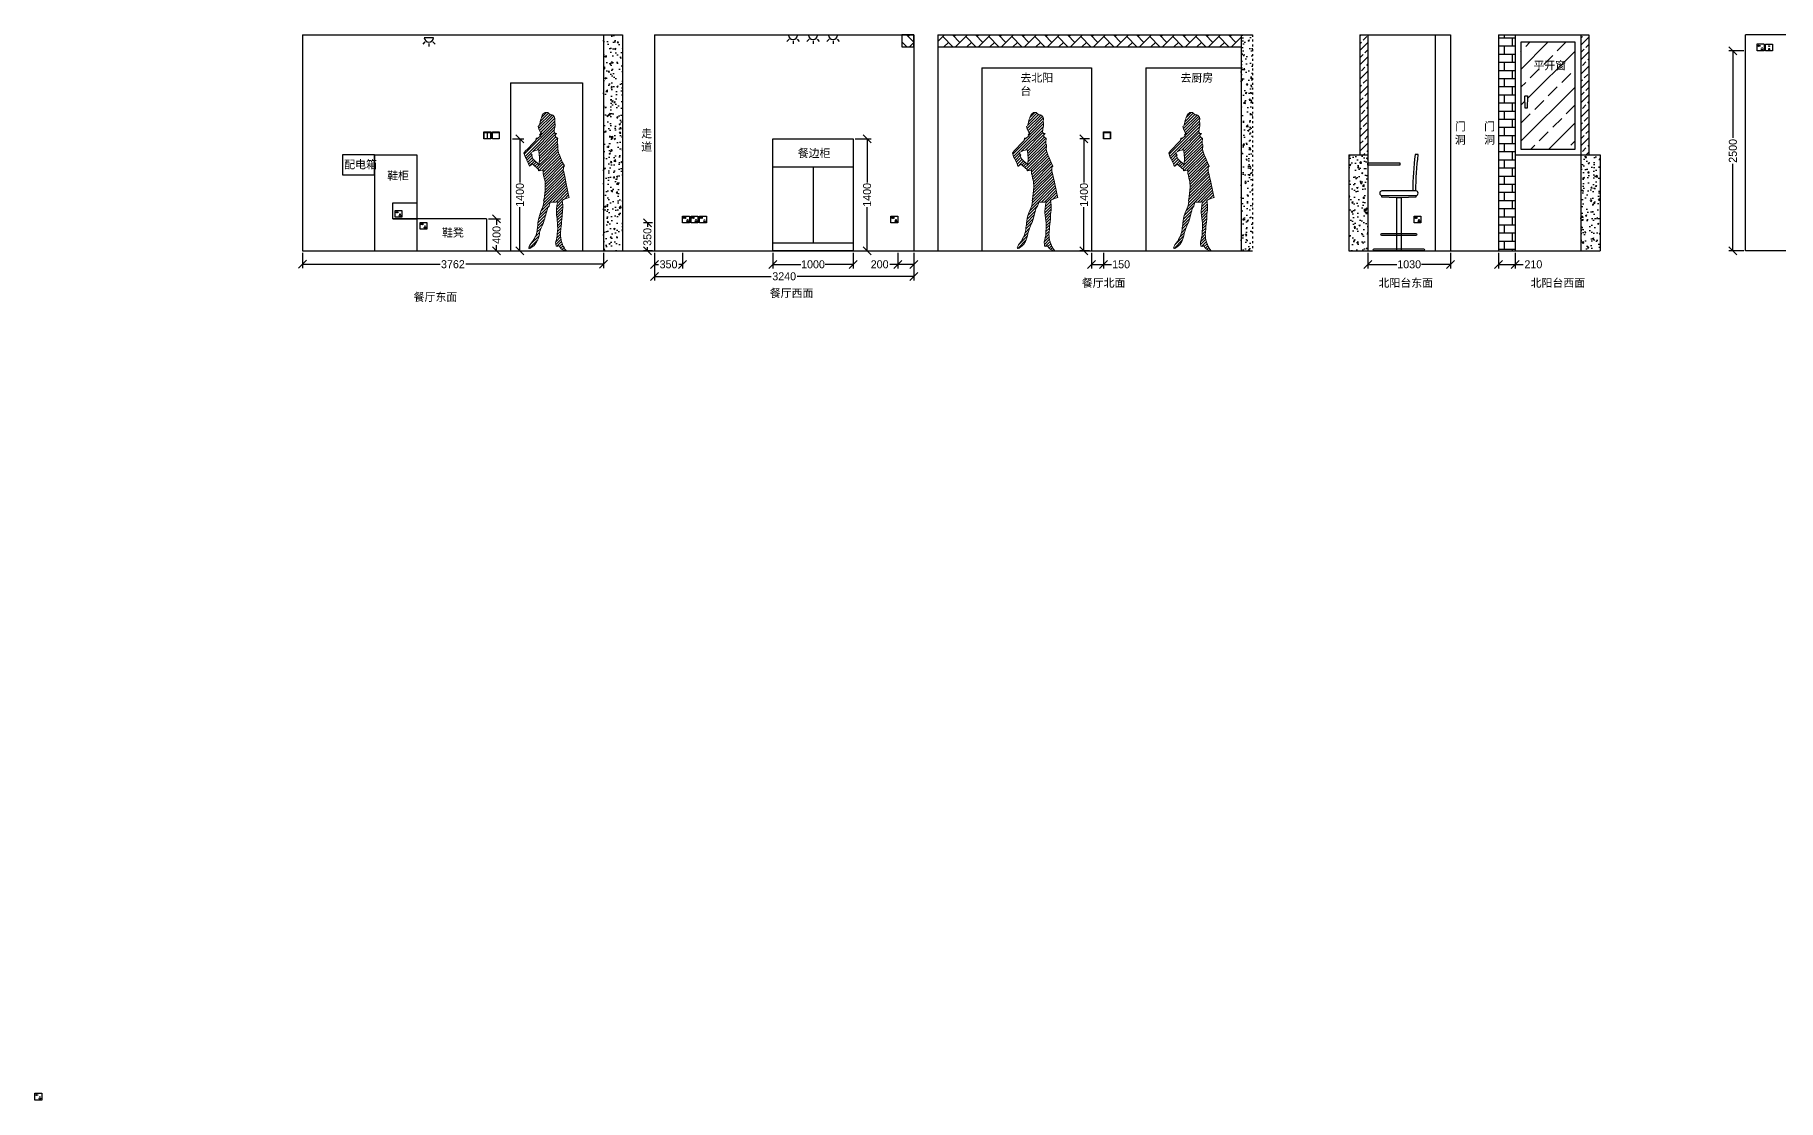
# Model space of a CAD drawing. Header units: millimetres. Extents: x -19825 to 39593, y -31971 to 32026.
# Drawn here: x -12062 to 9720, y -31971 to -18657 of the extents above; entities that cross this region are included whole.
import ezdxf

# ---------------------------------------------------------------- set-up
doc = ezdxf.new("R2010")
doc.units = ezdxf.units.MM
doc.linetypes.add('ACAD_ISO03W100', pattern=[30, 12, -18])
for name, color, linetype in [('blocks', 253, 'Continuous'), ('dim', 7, 'Continuous'), ('light current', 110, 'Continuous'), ('lighting', 6, 'Continuous'), ('strong current', 1, 'Continuous'), ('wall', 7, 'Continuous'), ('windows', 140, 'Continuous')]:
    doc.layers.add(name, color=color, linetype=linetype)
doc.styles.get("Standard").update_dxf_attribs({"font": 'Heiti SC.ttf'})
doc.dimstyles.new('副本 ISO-25', dxfattribs={"dimscale": 40, "dimtxt": 2.5, "dimasz": 2.5, "dimexe": 1.25, "dimexo": 0.625, "dimgap": 0.63, "dimtad": 0, "dimdec": 0, "dimtxsty": 'Standard', "dimblk": 'OBLIQUE', "dimblk1": 'OBLIQUE', "dimblk2": 'OBLIQUE', "dimcen": 2.5, "dimadec": 0, "dimazin": 0, "dimtfac": 1, "dimtdec": 0, "dimtmove": 0, "dimatfit": 3, "dimfxl": 1, "dimarcsym": 0})

# ---------------------------------------------------------------- blocks, each defined once
blk = doc.blocks.new('socket-5')
at = {"layer": 'strong current'}
blk.add_lwpolyline([(-43, 85, -0.414214), (-42, 86), (42, 86, -0.414214), (43, 85), (43, 1, -0.414214), (42, 0), (-42, 0, -0.414214), (-43, 1)], format="xyb", close=True, dxfattribs=at)
for points in [[(-26, 70), (-23, 70), (-23, 56), (-26, 56)], [(-11, 70), (-8, 70), (-8, 56), (-11, 56)], [(7, 22), (9, 24), (16, 14), (14, 12)], [(18, 44), (21, 44), (21, 32), (18, 32)], [(30, 24), (32, 22), (25, 12), (23, 14)]]:
    blk.add_lwpolyline(points, close=True, dxfattribs=at)
blk = doc.blocks.new('switch - 2 gang 2 way')
at = {"transparency": 33554687}
blk.add_lwpolyline([(-43, 85, -0.414214), (-42, 86), (42, 86, -0.414214), (43, 85), (43, 1, -0.414214), (42, 0), (-42, 0, -0.414214), (-43, 1)], format="xyb", close=True, dxfattribs=at)
for points in [[(-41, 84), (-1, 84), (-1, 2), (-41, 2)], [(-36, 79), (-7, 79), (-7, 76), (-36, 76)], [(1, 84), (41, 84), (41, 2), (1, 2)], [(6, 79), (36, 79), (36, 76), (6, 76)]]:
    blk.add_lwpolyline(points, close=True, dxfattribs=at)
blk = doc.blocks.new('_Oblique')
at = {"color": 0, "linetype": 'ByBlock', "lineweight": -2}
blk.add_line((-0.5, -0.5), (0.5, 0.5), dxfattribs=at)
blk = doc.blocks.new('*D438')
at = {"layer": 'dim', "color": 0, "lineweight": -2, "transparency": 16777216}
for p, q in [((-6394, -20957), (-6243, -20957)), ((-6293, -20957), (-6293, -21030)), ((-6293, -21357), (-6293, -21284)), ((-6394, -21357), (-6243, -21357))]:
    blk.add_line(p, q, dxfattribs=at)
at = {"layer": 'dim', "color": 0, "lineweight": -2, "transparency": 16777216, "xscale": 100, "yscale": 100, "zscale": 100}
for p, rotation in [((-6293, -20957), 90), ((-6293, -21357), 270)]:
    blk.add_blockref('_Oblique', p, dxfattribs=dict(at, rotation=rotation))
at = {"layer": 'dim', "color": 0, "transparency": 16777216, "insert": (-6293, -21157), "char_height": 100, "attachment_point": 5, "rotation": 90}
blk.add_mtext('400', dxfattribs=at)
blk = doc.blocks.new('*D439')
at = {"layer": 'dim', "color": 0, "lineweight": -2, "transparency": 16777216}
for p, q in [((-8719, -21382), (-8719, -21574)), ((-8719, -21524), (-6998, -21524)), ((-4957, -21524), (-6678, -21524)), ((-4957, -21382), (-4957, -21574))]:
    blk.add_line(p, q, dxfattribs=at)
at = {"layer": 'dim', "color": 0, "lineweight": -2, "transparency": 16777216, "xscale": 100, "yscale": 100, "zscale": 100, "rotation": 180}
blk.add_blockref('_Oblique', (-8719, -21524), dxfattribs=at)
at = {"layer": 'dim', "color": 0, "lineweight": -2, "transparency": 16777216, "xscale": 100, "yscale": 100, "zscale": 100}
blk.add_blockref('_Oblique', (-4957, -21524), dxfattribs=at)
at = {"layer": 'dim', "color": 0, "transparency": 16777216, "insert": (-6838, -21524), "char_height": 100, "attachment_point": 5}
blk.add_mtext('3762', dxfattribs=at)
blk = doc.blocks.new('*D440')
at = {"layer": 'dim', "color": 0, "lineweight": -2, "transparency": 16777216}
for p, q in [((-6094, -19957), (-5951, -19957)), ((-6001, -19957), (-6001, -20503)), ((-6001, -21357), (-6001, -20811)), ((-6094, -21357), (-5951, -21357))]:
    blk.add_line(p, q, dxfattribs=at)
at = {"layer": 'dim', "color": 0, "lineweight": -2, "transparency": 16777216, "xscale": 100, "yscale": 100, "zscale": 100}
for p, rotation in [((-6001, -19957), 90), ((-6001, -21357), 270)]:
    blk.add_blockref('_Oblique', p, dxfattribs=dict(at, rotation=rotation))
at = {"layer": 'dim', "color": 0, "transparency": 16777216, "insert": (-6001, -20657), "char_height": 100, "attachment_point": 5, "rotation": 90}
blk.add_mtext('1400', dxfattribs=at)
blk = doc.blocks.new('A$C559E771F')
at = {"lineweight": 0, "ltscale": 3, "transparency": 33554559}
for p, q in [((5, 1207), (389, 1591)), ((14, 1181), (387, 1554)), ((178, 1555), (184, 1559)), ((185, 1526), (178, 1555)), ((184, 1528), (355, 1698)), ((184, 1559), (190, 1568)), ((194, 1506), (185, 1526)), ((190, 1568), (193, 1577)), ((191, 1570), (327, 1706)), ((193, 1577), (198, 1592)), ((195, 1504), (375, 1683)), ((198, 1592), (201, 1603)), ((201, 1603), (202, 1611)), ((202, 1611), (207, 1630)), ((204, 1618), (306, 1720)), ((206, 1443), (386, 1623)), ((207, 1630), (210, 1645)), ((208, 1481), (386, 1659)), ((210, 1645), (218, 1663)), ((218, 1663), (222, 1681)), ((219, 1669), (281, 1731)), ((222, 1681), (230, 1697)), ((230, 1697), (241, 1713)), ((241, 1713), (254, 1723)), ((254, 1723), (264, 1728)), ((264, 1728), (274, 1730)), ((274, 1730), (283, 1731)), ((283, 1731), (297, 1728)), ((297, 1728), (306, 1720)), ((306, 1720), (314, 1715)), ((314, 1715), (323, 1708)), ((323, 1708), (336, 1702)), ((336, 1702), (346, 1699)), ((346, 1699), (352, 1700)), ((352, 1700), (360, 1696)), ((360, 1696), (370, 1688)), ((370, 1688), (378, 1680)), ((378, 1680), (384, 1669)), ((386, 1546), (381, 1523)), ((384, 1669), (387, 1656)), ((388, 1639), (385, 1630)), ((385, 1630), (386, 1614)), ((386, 1614), (388, 1599)), ((389, 1565), (386, 1546)), ((387, 1656), (388, 1639)), ((388, 1599), (389, 1583)), ((389, 1583), (389, 1565)), ((43, 1272), (114, 1348)), ((111, 1242), (380, 1511)), ((114, 1348), (148, 1379)), ((148, 1379), (153, 1408)), ((149, 1387), (176, 1413)), ((153, 1408), (176, 1413)), ((165, 1261), (382, 1478)), ((176, 1413), (194, 1426)), ((188, 1248), (384, 1445)), ((191, 1216), (399, 1424)), ((193, 1076), (425, 1309)), ((203, 1490), (194, 1506)), ((194, 1426), (211, 1440)), ((194, 1184), (419, 1409)), ((194, 1113), (420, 1339)), ((196, 1450), (218, 1476)), ((211, 1440), (196, 1450)), ((196, 1150), (418, 1372)), ((209, 1479), (203, 1490)), ((218, 1476), (209, 1479)), ((380, 1508), (378, 1493)), ((378, 1493), (381, 1480)), ((381, 1523), (380, 1508)), ((381, 1480), (390, 1469)), ((394, 1453), (383, 1449)), ((383, 1449), (385, 1444)), ((385, 1444), (389, 1440)), ((389, 1440), (394, 1434)), ((390, 1469), (400, 1466)), ((391, 1452), (406, 1467)), ((404, 1458), (394, 1453)), ((394, 1434), (394, 1428)), ((394, 1428), (405, 1418)), ((400, 1466), (404, 1468)), ((404, 1468), (408, 1466)), ((408, 1466), (404, 1458)), ((405, 1418), (418, 1411)), ((418, 1374), (417, 1356)), ((417, 1356), (419, 1341)), ((418, 1411), (423, 1406)), ((421, 1394), (418, 1374)), ((419, 1341), (425, 1324)), ((423, 1406), (421, 1394)), ((425, 1324), (425, 1303)), ((0, 1222), (21, 1249)), ((19, 1166), (0, 1222)), ((32, 1152), (19, 1166)), ((21, 1249), (43, 1272)), ((26, 1158), (90, 1222)), ((38, 1133), (32, 1152)), ((38, 1134), (103, 1199)), ((58, 1088), (38, 1133)), ((49, 1109), (106, 1167)), ((59, 1085), (119, 1144)), ((71, 1061), (137, 1127)), ((85, 1224), (114, 1244)), ((91, 1221), (85, 1224)), ((92, 1210), (91, 1221)), ((104, 1199), (92, 1210)), ((97, 1189), (104, 1199)), ((113, 1150), (97, 1189)), ((192, 1074), (113, 1150)), ((114, 1244), (139, 1256)), ((120, 1074), (155, 1110)), ((138, 1057), (173, 1092)), ((139, 1256), (185, 1265)), ((175, 1024), (423, 1272)), ((185, 1265), (188, 1249)), ((188, 1249), (196, 1161)), ((188, 1001), (429, 1242)), ((196, 1161), (192, 1074)), ((228, 1006), (438, 1215)), ((240, 982), (448, 1190)), ((244, 951), (458, 1165)), ((250, 922), (468, 1140)), ((257, 894), (479, 1115)), ((264, 865), (490, 1091)), ((425, 1303), (422, 1277)), ((422, 1277), (427, 1252)), ((427, 1252), (434, 1225)), ((434, 1225), (444, 1199)), ((444, 1199), (463, 1153)), ((463, 1153), (484, 1104)), ((484, 1104), (505, 1061)), ((68, 1060), (58, 1088)), ((75, 1061), (68, 1060)), ((107, 1086), (75, 1061)), ((183, 1017), (107, 1086)), ((157, 1041), (191, 1075)), ((184, 1001), (183, 1017)), ((209, 1003), (184, 1001)), ((240, 1008), (209, 1003)), ((239, 989), (240, 1008)), ((240, 966), (239, 989)), ((245, 944), (240, 966)), ((253, 907), (245, 944)), ((247, 600), (522, 875)), ((249, 638), (516, 905)), ((260, 882), (253, 907)), ((258, 682), (510, 935)), ((264, 862), (260, 882)), ((261, 721), (503, 963)), ((265, 831), (502, 1068)), ((265, 760), (495, 990)), ((266, 797), (493, 1023)), ((493, 1048), (492, 996)), ((492, 996), (497, 986)), ((498, 1052), (493, 1048)), ((497, 986), (511, 931)), ((504, 1059), (498, 1052)), ((505, 1061), (504, 1059)), ((511, 931), (525, 858)), ((213, 496), (534, 816)), ((238, 556), (527, 846)), ((246, 625), (257, 674)), ((257, 674), (261, 721)), ((261, 721), (264, 753)), ((267, 803), (264, 862)), ((264, 753), (267, 803)), ((363, 611), (540, 787)), ((399, 611), (546, 758)), ((418, 595), (552, 728)), ((526, 655), (495, 642)), ((505, 646), (558, 700)), ((525, 858), (550, 738)), ((566, 669), (526, 655)), ((550, 738), (559, 695)), ((559, 695), (566, 669)), ((561, 667), (565, 671)), ((175, 352), (272, 449)), ((183, 395), (287, 499)), ((186, 407), (194, 444)), ((194, 441), (314, 562)), ((194, 444), (201, 463)), ((201, 463), (209, 487)), ((209, 487), (220, 513)), ((220, 513), (231, 534)), ((231, 534), (237, 554)), ((237, 554), (245, 589)), ((245, 589), (252, 624)), ((252, 624), (246, 625)), ((270, 443), (258, 396)), ((290, 512), (270, 443)), ((300, 541), (290, 512)), ((314, 561), (300, 541)), ((324, 591), (314, 561)), ((326, 608), (324, 591)), ((362, 611), (326, 608)), ((401, 611), (362, 611)), ((423, 615), (401, 611)), ((406, 477), (485, 556)), ((406, 502), (408, 526)), ((406, 476), (406, 502)), ((409, 445), (406, 476)), ((407, 513), (483, 589)), ((408, 526), (412, 567)), ((409, 444), (485, 520)), ((414, 405), (409, 445)), ((411, 552), (479, 621)), ((412, 567), (419, 598)), ((413, 413), (482, 482)), ((417, 382), (477, 442)), ((419, 598), (423, 615)), ((478, 456), (477, 436)), ((495, 642), (478, 630)), ((478, 630), (482, 602)), ((482, 483), (478, 456)), ((482, 602), (485, 576)), ((484, 509), (482, 483)), ((486, 541), (484, 509)), ((485, 576), (486, 541)), ((141, 176), (195, 231)), ((153, 200), (161, 231)), ((161, 231), (167, 263)), ((162, 232), (214, 285)), ((167, 263), (169, 292)), ((168, 274), (244, 350)), ((169, 292), (175, 325)), ((173, 314), (260, 401)), ((175, 348), (179, 376)), ((175, 325), (175, 348)), ((179, 376), (186, 407)), ((196, 232), (193, 214)), ((204, 254), (196, 232)), ((212, 279), (204, 254)), ((228, 315), (212, 279)), ((245, 353), (228, 315)), ((258, 396), (245, 353)), ((417, 379), (414, 405)), ((416, 204), (460, 248)), ((416, 214), (419, 247)), ((421, 346), (417, 379)), ((418, 242), (463, 286)), ((419, 247), (423, 281)), ((420, 350), (474, 403)), ((421, 315), (470, 364)), ((421, 312), (421, 346)), ((423, 281), (421, 312)), ((423, 282), (467, 325)), ((459, 234), (457, 206)), ((463, 274), (459, 234)), ((464, 307), (463, 274)), ((468, 333), (464, 307)), ((470, 360), (468, 333)), ((474, 401), (470, 360)), ((477, 436), (474, 401)), ((61, 37), (67, 55)), ((63, 31), (61, 37)), ((70, 29), (63, 31)), ((66, 30), (172, 137)), ((67, 55), (76, 74)), ((84, 33), (70, 29)), ((76, 74), (92, 97)), ((80, 80), (189, 189)), ((105, 51), (84, 33)), ((92, 97), (108, 118)), ((124, 65), (105, 51)), ((108, 118), (124, 144)), ((124, 144), (135, 163)), ((142, 84), (124, 65)), ((135, 163), (153, 200)), ((163, 116), (142, 84)), ((177, 149), (163, 116)), ((189, 189), (177, 149)), ((193, 214), (189, 189)), ((396, 100), (397, 115)), ((399, 86), (396, 100)), ((397, 114), (459, 176)), ((397, 115), (400, 124)), ((399, 81), (464, 145)), ((403, 60), (399, 86)), ((400, 124), (403, 124)), ((403, 124), (406, 143)), ((421, 54), (403, 60)), ((406, 143), (410, 167)), ((409, 161), (457, 210)), ((410, 167), (416, 192)), ((411, 57), (470, 116)), ((416, 192), (416, 214)), ((424, 65), (421, 60)), ((421, 60), (421, 54)), ((429, 66), (424, 65)), ((435, 65), (429, 66)), ((439, 60), (435, 65)), ((444, 55), (439, 60)), ((444, 55), (479, 90)), ((456, 39), (444, 55)), ((467, 25), (456, 39)), ((457, 206), (458, 183)), ((458, 183), (461, 162)), ((459, 35), (489, 65)), ((461, 162), (465, 136)), ((465, 136), (470, 116)), ((479, 17), (467, 25)), ((470, 116), (478, 92)), ((478, 92), (483, 80)), ((478, 18), (502, 42)), ((496, 10), (479, 17)), ((483, 80), (492, 56)), ((492, 56), (494, 56)), ((494, 56), (506, 35)), ((519, 0), (496, 10)), ((503, 8), (514, 19)), ((506, 35), (516, 17)), ((516, 17), (528, 3)), ((526, 0), (519, 0)), ((528, 3), (526, 0))]:
    blk.add_line(p, q, dxfattribs=at)
blk = doc.blocks.new('wall light 2')
at = {"color": 6, "ltscale": 8, "transparency": 33554687}
for p, q in [((-50, -50), (-78, -78)), ((0, -70), (0, -110)), ((50, -50), (78, -78))]:
    blk.add_line(p, q, dxfattribs=at)
at = {"color": 6, "transparency": 33554687}
blk.add_lwpolyline([(58, 0), (-58, 0)], dxfattribs=at)
blk.add_arc((0, 3), 57.8, 183.1992, 356.8008, dxfattribs=at)
blk = doc.blocks.new('*D441')
at = {"layer": 'dim', "color": 0, "lineweight": -2, "transparency": 16777216}
for p, q in [((-4319, -21382), (-4319, -21725)), ((-1079, -21382), (-1079, -21725)), ((-4319, -21675), (-2860, -21675)), ((-1079, -21675), (-2537, -21675))]:
    blk.add_line(p, q, dxfattribs=at)
at = {"layer": 'dim', "color": 0, "lineweight": -2, "transparency": 16777216, "xscale": 100, "yscale": 100, "zscale": 100, "rotation": 180}
blk.add_blockref('_Oblique', (-4319, -21675), dxfattribs=at)
at = {"layer": 'dim', "color": 0, "lineweight": -2, "transparency": 16777216, "xscale": 100, "yscale": 100, "zscale": 100}
blk.add_blockref('_Oblique', (-1079, -21675), dxfattribs=at)
at = {"layer": 'dim', "color": 0, "transparency": 16777216, "insert": (-2699, -21675), "char_height": 100, "attachment_point": 5}
blk.add_mtext('3240', dxfattribs=at)
blk = doc.blocks.new('*D442')
at = {"layer": 'dim', "color": 0, "lineweight": -2, "transparency": 16777216}
for p, q in [((-2839, -21382), (-2839, -21575)), ((-2839, -21525), (-2493, -21525)), ((-1839, -21525), (-2185, -21525)), ((-1839, -21382), (-1839, -21575))]:
    blk.add_line(p, q, dxfattribs=at)
at = {"layer": 'dim', "color": 0, "lineweight": -2, "transparency": 16777216, "xscale": 100, "yscale": 100, "zscale": 100, "rotation": 180}
blk.add_blockref('_Oblique', (-2839, -21525), dxfattribs=at)
at = {"layer": 'dim', "color": 0, "lineweight": -2, "transparency": 16777216, "xscale": 100, "yscale": 100, "zscale": 100}
blk.add_blockref('_Oblique', (-1839, -21525), dxfattribs=at)
at = {"layer": 'dim', "color": 0, "transparency": 16777216, "insert": (-2339, -21525), "char_height": 100, "attachment_point": 5}
blk.add_mtext('1000', dxfattribs=at)
blk = doc.blocks.new('*D443')
at = {"layer": 'dim', "color": 0, "lineweight": -2, "transparency": 16777216}
for p, q in [((-1814, -19957), (-1613, -19957)), ((-1663, -19957), (-1663, -20503)), ((-1663, -21357), (-1663, -20811)), ((-1814, -21357), (-1613, -21357))]:
    blk.add_line(p, q, dxfattribs=at)
at = {"layer": 'dim', "color": 0, "lineweight": -2, "transparency": 16777216, "xscale": 100, "yscale": 100, "zscale": 100}
for p, rotation in [((-1663, -19957), 90), ((-1663, -21357), 270)]:
    blk.add_blockref('_Oblique', p, dxfattribs=dict(at, rotation=rotation))
at = {"layer": 'dim', "color": 0, "transparency": 16777216, "insert": (-1663, -20657), "char_height": 100, "attachment_point": 5, "rotation": 90}
blk.add_mtext('1400', dxfattribs=at)
blk = doc.blocks.new('*D444')
at = {"layer": 'dim', "color": 0, "lineweight": -2, "transparency": 16777216}
for p, q in [((-4344, -21007), (-4458, -21007)), ((-4408, -21007), (-4408, -21055)), ((-4408, -21357), (-4408, -21309)), ((-4344, -21357), (-4458, -21357))]:
    blk.add_line(p, q, dxfattribs=at)
at = {"layer": 'dim', "color": 0, "lineweight": -2, "transparency": 16777216, "xscale": 100, "yscale": 100, "zscale": 100}
for p, rotation in [((-4408, -21007), 90), ((-4408, -21357), 270)]:
    blk.add_blockref('_Oblique', p, dxfattribs=dict(at, rotation=rotation))
at = {"layer": 'dim', "color": 0, "transparency": 16777216, "insert": (-4408, -21182), "char_height": 100, "attachment_point": 5, "rotation": 90}
blk.add_mtext('350', dxfattribs=at)
blk = doc.blocks.new('switch - 1 gang')
at = {"transparency": 33554687}
blk.add_lwpolyline([(-43, 85, -0.414214), (-42, 86), (42, 86, -0.414214), (43, 85), (43, 1, -0.414214), (42, 0), (-42, 0, -0.414214), (-43, 1)], format="xyb", close=True, dxfattribs=at)
for points in [[(-41, 84), (41, 84), (41, 2), (-41, 2)], [(-33, 79), (33, 79), (33, 76), (-33, 76)]]:
    blk.add_lwpolyline(points, close=True, dxfattribs=at)
blk = doc.blocks.new('*D445')
at = {"layer": 'dim', "color": 0, "lineweight": -2, "transparency": 16777216}
for p, q in [((1116, -19957), (997, -19957)), ((1047, -19957), (1047, -20503)), ((1047, -21357), (1047, -20811)), ((1116, -21357), (997, -21357))]:
    blk.add_line(p, q, dxfattribs=at)
at = {"layer": 'dim', "color": 0, "lineweight": -2, "transparency": 16777216, "xscale": 100, "yscale": 100, "zscale": 100}
for p, rotation in [((1047, -19957), 90), ((1047, -21357), 270)]:
    blk.add_blockref('_Oblique', p, dxfattribs=dict(at, rotation=rotation))
at = {"layer": 'dim', "color": 0, "transparency": 16777216, "insert": (1047, -20657), "char_height": 100, "attachment_point": 5, "rotation": 90}
blk.add_mtext('1400', dxfattribs=at)
blk = doc.blocks.new('*D446')
at = {"layer": 'dim', "color": 0, "lineweight": -2, "transparency": 16777216}
for p, q in [((1141, -21382), (1141, -21575)), ((1141, -21525), (1291, -21525)), ((1291, -21382), (1291, -21575)), ((1291, -21525), (1391, -21525))]:
    blk.add_line(p, q, dxfattribs=at)
at = {"layer": 'dim', "color": 0, "lineweight": -2, "transparency": 16777216, "xscale": 100, "yscale": 100, "zscale": 100, "rotation": 180}
blk.add_blockref('_Oblique', (1141, -21525), dxfattribs=at)
at = {"layer": 'dim', "color": 0, "lineweight": -2, "transparency": 16777216, "xscale": 100, "yscale": 100, "zscale": 100}
blk.add_blockref('_Oblique', (1291, -21525), dxfattribs=at)
at = {"layer": 'dim', "color": 0, "transparency": 16777216, "insert": (1511, -21525), "char_height": 100, "attachment_point": 5}
blk.add_mtext('150', dxfattribs=at)
blk = doc.blocks.new('*D447')
at = {"layer": 'dim', "color": 0, "lineweight": -2, "transparency": 16777216}
for p, q in [((-1279, -21525), (-1379, -21525)), ((-1279, -21382), (-1279, -21575)), ((-1079, -21525), (-1279, -21525)), ((-1079, -21382), (-1079, -21575))]:
    blk.add_line(p, q, dxfattribs=at)
at = {"layer": 'dim', "color": 0, "lineweight": -2, "transparency": 16777216, "xscale": 100, "yscale": 100, "zscale": 100, "rotation": 180}
blk.add_blockref('_Oblique', (-1279, -21525), dxfattribs=at)
at = {"layer": 'dim', "color": 0, "lineweight": -2, "transparency": 16777216, "xscale": 100, "yscale": 100, "zscale": 100}
blk.add_blockref('_Oblique', (-1079, -21525), dxfattribs=at)
at = {"layer": 'dim', "color": 0, "transparency": 16777216, "insert": (-1506, -21525), "char_height": 100, "attachment_point": 5}
blk.add_mtext('200', dxfattribs=at)
blk = doc.blocks.new('*D448')
at = {"layer": 'dim', "color": 0, "lineweight": -2, "transparency": 16777216}
for p, q in [((-4319, -21382), (-4319, -21575)), ((-4319, -21525), (-4271, -21525)), ((-3969, -21525), (-4017, -21525)), ((-3969, -21383), (-3969, -21575))]:
    blk.add_line(p, q, dxfattribs=at)
at = {"layer": 'dim', "color": 0, "lineweight": -2, "transparency": 16777216, "xscale": 100, "yscale": 100, "zscale": 100, "rotation": 180}
blk.add_blockref('_Oblique', (-4319, -21525), dxfattribs=at)
at = {"layer": 'dim', "color": 0, "lineweight": -2, "transparency": 16777216, "xscale": 100, "yscale": 100, "zscale": 100}
blk.add_blockref('_Oblique', (-3969, -21525), dxfattribs=at)
at = {"layer": 'dim', "color": 0, "transparency": 16777216, "insert": (-4144, -21525), "char_height": 100, "attachment_point": 5}
blk.add_mtext('350', dxfattribs=at)
blk = doc.blocks.new('bar stool 01')
for p, q in [((-60, 691), (-60, 0)), ((0, 691), (0, 0))]:
    blk.add_line(p, q)
blk.add_lwpolyline([(190, 781, -0.0259), (223, 1254), (182, 1254, 0.025637), (150, 781)], format="xyb")
for points in [[(190, 781), (-250, 781, 1), (-250, 721), (190, 721, 1)], [(190, 227, -1), (190, 200), (-250, 200, -1), (-250, 227)], [(290, 27, -1), (290, 0), (-350, 0, -1), (-350, 27)]]:
    blk.add_lwpolyline(points, format="xyb", close=True)
blk.add_lwpolyline([(190, 721), (190, 701), (0, 691), (-60, 691), (-250, 701), (-250, 721)])
blk = doc.blocks.new('*D451')
at = {"layer": 'dim', "color": 0, "lineweight": -2, "transparency": 16777216}
for p, q in [((4595, -21382), (4595, -21575)), ((4595, -21525), (4956, -21525)), ((5625, -21525), (5264, -21525)), ((5625, -21382), (5625, -21575))]:
    blk.add_line(p, q, dxfattribs=at)
at = {"layer": 'dim', "color": 0, "lineweight": -2, "transparency": 16777216, "xscale": 100, "yscale": 100, "zscale": 100, "rotation": 180}
blk.add_blockref('_Oblique', (4595, -21525), dxfattribs=at)
at = {"layer": 'dim', "color": 0, "lineweight": -2, "transparency": 16777216, "xscale": 100, "yscale": 100, "zscale": 100}
blk.add_blockref('_Oblique', (5625, -21525), dxfattribs=at)
at = {"layer": 'dim', "color": 0, "transparency": 16777216, "insert": (5110, -21525), "char_height": 100, "attachment_point": 5}
blk.add_mtext('1030', dxfattribs=at)
blk = doc.blocks.new('*D452')
at = {"layer": 'dim', "color": 0, "lineweight": -2, "transparency": 16777216}
for p, q in [((6225, -21382), (6225, -21575)), ((6225, -21525), (6435, -21525)), ((6435, -21382), (6435, -21575)), ((6435, -21525), (6535, -21525))]:
    blk.add_line(p, q, dxfattribs=at)
at = {"layer": 'dim', "color": 0, "lineweight": -2, "transparency": 16777216, "xscale": 100, "yscale": 100, "zscale": 100, "rotation": 180}
blk.add_blockref('_Oblique', (6225, -21525), dxfattribs=at)
at = {"layer": 'dim', "color": 0, "lineweight": -2, "transparency": 16777216, "xscale": 100, "yscale": 100, "zscale": 100}
blk.add_blockref('_Oblique', (6435, -21525), dxfattribs=at)
at = {"layer": 'dim', "color": 0, "transparency": 16777216, "insert": (6662, -21525), "char_height": 100, "attachment_point": 5}
blk.add_mtext('210', dxfattribs=at)
blk = doc.blocks.new('*D453')
at = {"layer": 'dim', "color": 0, "lineweight": -2, "transparency": 16777216}
for p, q in [((9290, -18857), (9105, -18857)), ((9155, -18857), (9155, -19945)), ((9155, -21357), (9155, -20268)), ((9290, -21357), (9105, -21357))]:
    blk.add_line(p, q, dxfattribs=at)
at = {"layer": 'dim', "color": 0, "lineweight": -2, "transparency": 16777216, "xscale": 100, "yscale": 100, "zscale": 100}
for p, rotation in [((9155, -18857), 90), ((9155, -21357), 270)]:
    blk.add_blockref('_Oblique', p, dxfattribs=dict(at, rotation=rotation))
at = {"layer": 'dim', "color": 0, "transparency": 16777216, "insert": (9155, -20107), "char_height": 100, "attachment_point": 5, "rotation": 90}
blk.add_mtext('2500', dxfattribs=at)
blk = doc.blocks.new('wifi ap')
at = {"transparency": 33554687}
blk.add_lwpolyline([(-43, 85, -0.414214), (-42, 86), (42, 86, -0.414214), (43, 85), (43, 1, -0.414214), (42, 0), (-42, 0, -0.414214), (-43, 1)], format="xyb", close=True, dxfattribs=at)
blk.add_lwpolyline([(-9, 11), (9, 11), (9, 24), (-9, 24)], close=True, dxfattribs=at)
for points in [[(-3, 20), (-7, 20), (-7, 13), (7, 13), (7, 20), (3, 20)], [(-1, 21), (-3, 21), (-3, 20)], [(-1, 21), (-1, 23), (1, 23), (1, 21)], [(3, 20), (3, 21), (1, 21)]]:
    blk.add_lwpolyline(points, dxfattribs=at)
blk.add_circle((0, 59), 6, dxfattribs=at)

msp = doc.modelspace()

# ---------------------------------------------------------------- hatches: boundary and pattern name
at = {"layer": 'wall', "transparency": 33554559}
h = msp.add_hatch(dxfattribs=at)
h.set_pattern_fill('AR-CONC', color=256)
h.paths.add_polyline_path([(-4956.8, -21356.9), (-4718.8, -21356.9), (-4718.8, -18656.9), (-4956.8, -18656.9)])
h = msp.add_hatch(dxfattribs=at)
h.set_pattern_fill('AR-HBONE', color=256)
h.paths.add_polyline_path([(3011.2, -18657), (-778.8, -18657), (-778.8, -18807), (3011.2, -18807)])
h.paths.add_polyline_path([(-1078.8, -18657), (-1228.8, -18657), (-1228.8, -18807), (-1078.8, -18807)])
h = msp.add_hatch(dxfattribs=at)
h.set_pattern_fill('AR-CONC', color=256)
h.set_pattern_definition([(50, (-300, -0.07), (182.1847, -15.9391), [19.05, -209.55]), (355, (-300, -0.07), (-35.2434, 191.0568), [15.24, -167.6406]), (100.4514, (-284.82, -1.4), (146.9412, 175.1178), [16.19, -178.0902]), (46.1842, (-300, 50.73), (271.079, -42.0423), [28.575, -314.325]), (96.6356, (-277.4, 47.23), (237.404, 247.426), [24.285, -267.1356]), (351.1842, (-300, 50.73), (237.404, 247.426), [22.86, -251.4597]), (21, (-274.6, 38.03), (151.6144, -102.2652), [19.05, -209.55]), (326, (-274.6, 38.03), (61.802, 184.188), [15.24, -167.64]), (71.4514, (-261.97, 29.51), (213.4164, 81.9228), [16.19, -178.09]), (37.5, (-300, -0.07), (3.0886, 84.55504), [0, -165.608, 0, -170.18, 0, -168.275]), (7.5, (-300, -0.07), (66.81966, 100.18057), [0, -97.028, 0, -161.798, 0, -64.135]), (327.5, (-356.64, -0.07), (135.5906, -5.72874), [0, -63.5, 0, -198.12, 0, -262.89]), (317.5, (-382.04, -0.07), (148.1292, 25.4265), [0, -82.55, 0, -131.572, 0, -186.69])])
h.paths.add_polyline_path([(3151.2, -18657), (3011.2, -18657), (3011.2, -21357), (3151.2, -21357)])
h = msp.add_hatch(dxfattribs=at)
h.set_pattern_fill('ANSI33', color=256, scale=20)
h.paths.add_polyline_path([(4595.3, -18656.9), (4495.3, -18656.9), (4495.3, -20156.9), (4595.3, -20156.9)])
h = msp.add_hatch(dxfattribs=at)
h.set_pattern_fill('AR-B816', color=256, scale=0.5)
h.paths.add_polyline_path([(6435.3, -18656.9), (6225.3, -18656.9), (6225.3, -21356.9), (6435.3, -21356.9)])
h = msp.add_hatch(dxfattribs=at)
h.set_pattern_fill('ANSI33', color=256, scale=20)
h.paths.add_polyline_path([(7355.3, -18656.9), (7255.3, -18656.9), (7255.3, -20156.9), (7355.3, -20156.9)])
h = msp.add_hatch(dxfattribs=at)
h.set_pattern_fill('AR-CONC', color=256)
h.paths.add_polyline_path([(4595.3, -20285.9), (4594.8, -20285.9), (4594.8, -20255.9), (4594.9, -20156.9), (4355.3, -20156.9), (4355.3, -21356.9), (4595.3, -21356.9)])
h.paths.add_polyline_path([(7495.3, -20156.9), (7255.3, -20156.9), (7255.3, -21356.9), (7495.3, -21356.9)])
at = {"layer": 'windows', "transparency": 33554559}
h = msp.add_hatch(dxfattribs=at)
h.set_pattern_fill('ANSI33', color=256, scale=50)
h.paths.add_polyline_path([(7183.1, -18749.8), (6505.6, -18749.8), (6505.6, -20086.8), (7183.1, -20086.8)])
h.paths.add_polyline_path([(6586.3, -19568.8, -0.4058742), (6582.4, -19572.6), (6561.8, -19572.6, -0.4060922), (6557.8, -19568.8), (6553.8, -19426.3, -0.4223818), (6559.8, -19420.2), (6584.4, -19420.2, -0.4226024), (6590.4, -19426.3)], flags=16)
h.paths.add_polyline_path([(6633.5, -19133.7), (7055.3, -19133.7), (7055.3, -18959.7), (6633.5, -18959.7)], flags=24)

# ---------------------------------------------------------------- linework, layer by layer
at = {"transparency": 33554687}
for p, q in [((13574.6, -18656.9, 62), (9314.6, -18656.9, 62)), ((9314.6, -21356.9, 62), (9314.6, -18656.9, 62)), ((13574.6, -21356.9, 62), (9314.6, -21356.9, 62))]:
    msp.add_line(p, q, dxfattribs=at)
at = {"layer": 'blocks', "transparency": 33554687}
for p, q in [((-7818.8, -20156.9), (-7288.8, -20156.9)), ((-7818.8, -20156.9), (-7818.8, -21356.9)), ((-7288.8, -20156.9), (-7288.8, -21356.9)), ((-2838.8, -20307), (-1838.8, -20307)), ((-2338.8, -20307), (-2338.8, -21257)), ((-6418.8, -20956.9), (-7288.8, -20956.9)), ((-6418.8, -20956.9), (-6418.8, -21356.9)), ((-2838.8, -21257), (-1838.8, -21257))]:
    msp.add_line(p, q, dxfattribs=at)
msp.add_lwpolyline([(-2838.8, -19957), (-1838.8, -19957), (-1838.8, -21357), (-2838.8, -21357)], close=True, dxfattribs=at)
at = {"layer": 'blocks', "transparency": 33554687, "elevation": 27.8}
msp.add_lwpolyline([(4594.8, -20255.9), (4994.8, -20255.9), (4994.8, -20285.9), (4594.8, -20285.9)], close=True, dxfattribs=at)
at = {"layer": 'light current', "transparency": 33554687}
msp.add_lwpolyline([(-7588.8, -20756.9), (-7288.8, -20756.9), (-7288.8, -20956.9), (-7588.8, -20956.9)], close=True, dxfattribs=at)
at = {"layer": 'strong current', "transparency": 33554687}
msp.add_lwpolyline([(-7818.8, -20156.9), (-8218.8, -20156.9), (-8218.8, -20406.9), (-7818.8, -20406.9)], close=True, dxfattribs=at)
at = {"layer": 'wall', "transparency": 33554687}
for p, q in [((-8718.8, -18656.9), (-4718.8, -18656.9)), ((-8718.8, -18656.9), (-8718.8, -21356.9)), ((-4956.8, -18656.9), (-4956.8, -21356.9)), ((-4718.8, -18656.9), (-4718.8, -21356.9)), ((-4318.8, -18657), (-4318.8, -21357)), ((-4318.8, -18657), (-1078.8, -18657)), ((-1078.8, -18657), (-1078.8, -21357)), ((-778.8, -18657, 20), (-778.8, -21357, 20)), ((-778.8, -18657, 20), (3151.2, -18657, 20)), ((3011.2, -18657, 20), (3011.2, -21357, 20)), ((4495.3, -18656.9, 42), (5625.3, -18656.9, 42)), ((4495.3, -18656.9, 42), (4495.3, -20156.9, 42)), ((4595.3, -18656.9, 42), (4595.3, -21356.9, 42)), ((5435.3, -18656.9, 42), (5435.3, -21356.9, 42)), ((5625.3, -18656.9, 42), (5625.3, -21356.9, 42)), ((6225.3, -18656.9, 42), (6225.3, -21356.9, 42)), ((6225.3, -18656.9, 42), (7355.3, -18656.9, 42)), ((6435.3, -18656.9, 42), (6435.3, -21356.9, 42)), ((7255.3, -18656.9, 42), (7255.3, -21356.9, 42)), ((7355.3, -18656.9, 42), (7355.3, -20156.9, 42)), ((-778.8, -18807, 20), (3011.2, -18807, 20)), ((-228.8, -19067, 20), (1141.2, -19067, 20)), ((-228.8, -19067, 20), (-228.8, -21357, 20)), ((1141.2, -19067, 20), (1141.2, -21357, 20)), ((1821.2, -19067, 20), (1821.2, -21357, 20)), ((1821.2, -19067, 20), (3011.2, -19067, 20)), ((-6118.8, -19256.9), (-6118.8, -21356.9)), ((-6118.8, -19256.9), (-5218.8, -19256.9)), ((-5218.8, -19256.9), (-5218.8, -21356.9)), ((4355.3, -20156.9, 42), (4355.3, -21356.9, 42)), ((4355.3, -20156.9, 42), (4595.3, -20156.9, 42)), ((6435.3, -20156.9, 42), (7495.3, -20156.9, 42)), ((7495.3, -20156.9, 42), (7495.3, -21356.9, 42)), ((-7588.8, -20756.9), (-7288.8, -20756.9)), ((-7588.8, -20956.9), (-7288.8, -20956.9)), ((-8718.8, -21356.9), (3151.2, -21356.9, 20)), ((4355.3, -21356.9, 42), (7495.3, -21356.9, 42))]:
    msp.add_line(p, q, dxfattribs=at)
at = {"layer": 'wall', "linetype": 'ACAD_ISO03W100', "ltscale": 2, "transparency": 33554687}
msp.add_line((3151.2, -18657, 20), (3151.2, -21357, 20), dxfattribs=at)
at = {"layer": 'wall', "transparency": 33554687}
msp.add_lwpolyline([(-1078.8, -18657), (-1228.8, -18657), (-1228.8, -18807), (-1078.8, -18807)], close=True, dxfattribs=at)
at = {"layer": 'windows', "transparency": 33554687}
msp.add_lwpolyline([(7183.1, -18749.8), (6505.6, -18749.8), (6505.6, -20086.8), (7183.1, -20086.8)], close=True, dxfattribs=at)
msp.add_lwpolyline([(6559.8, -19420.2), (6584.4, -19420.2, -0.4226024), (6590.4, -19426.3), (6586.3, -19568.8, -0.4058742), (6582.4, -19572.6), (6561.8, -19572.6, -0.4060922), (6557.8, -19568.8), (6553.8, -19426.3, -0.4223818)], format="xyb", close=True, dxfattribs=at)

# ---------------------------------------------------------------- block references
at = {"layer": 'blocks', "transparency": 33554687}
for p in [(-5951, -21356.9), (152.6, -21357, 20), (2105.9, -21357, 20)]:
    msp.add_blockref('A$C559E771F', p, dxfattribs=at)
at = {"layer": 'blocks', "transparency": 33554687, "xscale": 0.959749139792469, "yscale": 0.959749139792469, "zscale": 0.959749139792469}
msp.add_blockref('bar stool 01', (5010.3, -21356.9, 42.9), dxfattribs=at)
at = {"layer": 'light current', "transparency": 33554687}
msp.add_blockref('wifi ap', (9606.9, -18857.2, -39.9), dxfattribs=at)
at = {"layer": 'lighting', "transparency": 33554687}
for name, p in [('wall light 2', (-7138, -18693.3)), ('wall light 2', (-2588.8, -18660.2)), ('wall light 2', (-2338.8, -18660.2)), ('wall light 2', (-2088.8, -18660.2)), ('switch - 1 gang', (-6301.8, -19956.9)), ('switch - 1 gang', (1334.2, -19956.9, 20))]:
    msp.add_blockref(name, p, dxfattribs=at)
at = {"layer": 'lighting', "lineweight": 5, "transparency": 33554687}
msp.add_blockref('switch - 2 gang 2 way', (-6407.8, -19956.9), dxfattribs=at)
at = {"layer": 'strong current', "transparency": 33554687}
for p in [(9500.9, -18856.9, 62), (-7517.6, -20937.1), (-7206.4, -21086), (-3925.8, -21007), (-3819.8, -21006.9), (-3713.8, -21006.9), (-1321.8, -21007), (5214.7, -21007.2, -39.9), (-12018.7, -31970.8)]:
    msp.add_blockref('socket-5', p, dxfattribs=at)

# ---------------------------------------------------------------- texts
at = {"layer": 'blocks', "transparency": 33554687, "char_height": 100, "attachment_point": 1}
for s, width, insert in [('餐边柜', 572.494, (-2530, -20086.3)), ('鞋柜', 303.409, (-7659.6, -20366.4)), ('鞋凳', 393.612, (-6974.8, -21079.6))]:
    msp.add_mtext_dynamic_manual_height_columns(s, width=width, gutter_width=500, heights=[0], dxfattribs=dict(at, insert=insert))
at = {"layer": 'dim', "transparency": 33554687, "char_height": 100, "attachment_point": 1}
for s, insert in [('去北阳台', (253.6, -19143.2)), ('去厨房', (2252.8, -19143.2))]:
    msp.add_mtext_dynamic_manual_height_columns(s, width=513.071, gutter_width=500, heights=[0], dxfattribs=dict(at, insert=insert))
at = {"layer": 'strong current', "transparency": 33554687, "insert": (-8196.7, -20227), "char_height": 100, "attachment_point": 1}
msp.add_mtext_dynamic_manual_height_columns('配电箱', width=411.678, gutter_width=500, heights=[0], dxfattribs=at)
at = {"layer": 'wall', "transparency": 33554687, "char_height": 100, "attachment_point": 1}
for s, width, insert in [('\\pxqc;门洞', 139.835, (5679.2, -19751.9, 2)), ('\\pxqc;门洞', 139.835, (6044.5, -19751.9, 2)), ('走道', 175.288, (-4485.4, -19839.5)), ('餐厅北面', 1100.851, (1019.6, -21707)), ('北阳台东面', 1100.851, (4727, -21707)), ('北阳台西面', 1100.851, (6627.2, -21707)), ('餐厅东面', 1100.851, (-7329.5, -21883.4)), ('餐厅西面', 1100.851, (-2879.4, -21835.5))]:
    msp.add_mtext_dynamic_manual_height_columns(s, width=width, gutter_width=500, heights=[0], dxfattribs=dict(at, insert=insert))
at = {"layer": 'windows', "transparency": 33554687, "insert": (6663.5, -18989.7), "char_height": 100, "attachment_point": 1}
msp.add_mtext_dynamic_manual_height_columns('平开窗', width=400.222, gutter_width=500, heights=[0], dxfattribs=at)

# ---------------------------------------------------------------- dimensions: what is measured, and where the dimension line sits
at = {"layer": 'dim', "transparency": 33554687}
dim = msp.add_aligned_dim(p1=(9314.6, -21356.9, 82), p2=(9314.6, -18856.9, 62), distance=160, dimstyle='副本 ISO-25', dxfattribs=at)
dim.commit()
dim.dimension.update_dxf_attribs({"geometry": '*D453', "text_midpoint": (9154.6, -20106.9, 62)})
for base, p1, p2, picture, middle in [((-6001, -19956.9), (-6118.8, -21356.9), (-6118.8, -19956.9), '*D440', (-6001, -20656.9)), ((-1663, -19957), (-1838.8, -21357), (-1838.8, -19957), '*D443', (-1663, -20657)), ((1047.3, -19956.9, 20), (1141.2, -21357, 20), (1141.2, -19956.9, 20), '*D445', (1047.3, -20656.9, 20)), ((-6292.8, -20956.9), (-6418.8, -21356.9), (-6418.8, -20956.9), '*D438', (-6292.8, -21156.9)), ((-4407.5, -21007), (-4318.8, -21357), (-4318.8, -21007), '*D444', (-4407.5, -21182))]:
    dim = msp.add_linear_dim(base=base, p1=p1, p2=p2, angle=90, dimstyle='副本 ISO-25', dxfattribs=at)
    dim.commit()
    dim.dimension.update_dxf_attribs({"geometry": picture, "text_midpoint": middle})
for base, p1, p2, picture, middle in [((-4956.8, -21524.5), (-8718.8, -21356.9), (-4956.8, -21356.9), '*D439', (-6837.8, -21524.5)), ((-1078.8, -21674.5), (-4318.8, -21357), (-1078.8, -21357), '*D441', (-2698.8, -21674.5)), ((-3968.8, -21524.5), (-4318.8, -21357), (-3968.8, -21357.5), '*D448', (-4143.8, -21524.5)), ((-1838.8, -21524.5), (-2838.8, -21357), (-1838.8, -21357), '*D442', (-2338.8, -21524.5)), ((-1278.8, -21524.5), (-1078.8, -21357), (-1278.8, -21357), '*D447', (-1505.7, -21524.5)), ((1291.2, -21524.5), (1141.2, -21356.9, 16.6), (1291.2, -21356.9, 16.9), '*D446', (1510.5, -21524.5)), ((5625.3, -21524.5), (4595.3, -21356.9, 42), (5625.3, -21356.9, 42), '*D451', (5110.3, -21524.5)), ((6435.3, -21524.5), (6225.3, -21356.9, 42), (6435.3, -21356.9, 42), '*D452', (6662.1, -21524.5))]:
    dim = msp.add_linear_dim(base=base, p1=p1, p2=p2, dimstyle='副本 ISO-25', dxfattribs=at)
    dim.commit()
    dim.dimension.update_dxf_attribs({"geometry": picture, "text_midpoint": middle})

doc.saveas('drawing.dxf')
